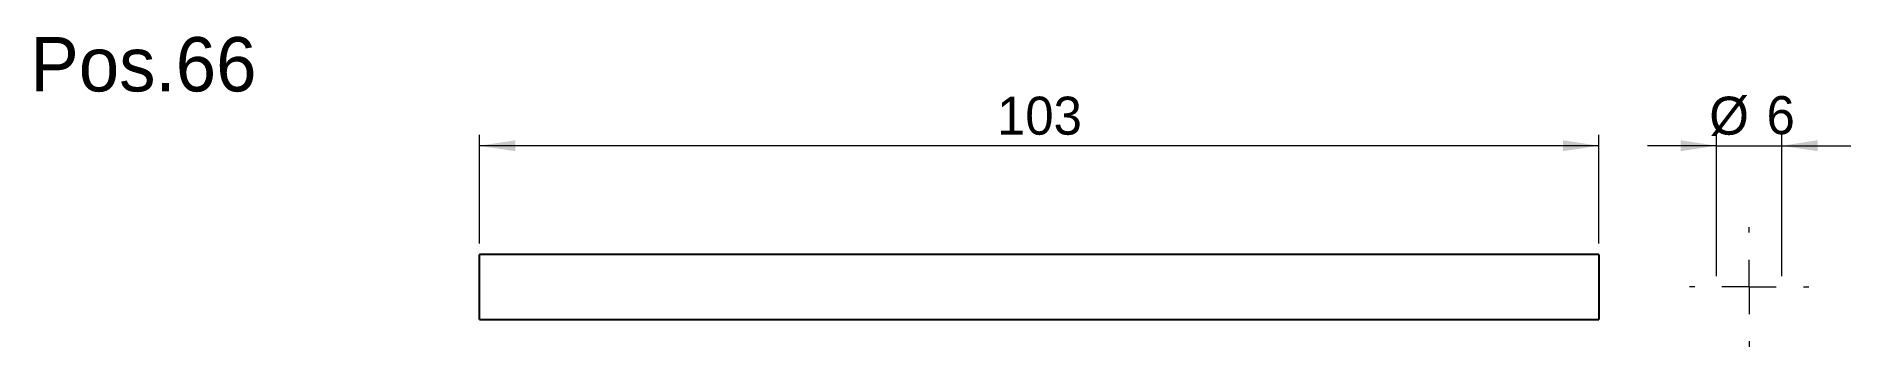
# Model space of a CAD drawing. Header units: metres. Extents: x 182 to 349, y 212 to 240.
import ezdxf

# ---------------------------------------------------------------- set-up
doc = ezdxf.new("R2010")
doc.units = ezdxf.units.M
doc.dimstyles.get("Standard").update_dxf_attribs({"dimtxt": 2.5, "dimasz": 2.5, "dimexe": 1.25, "dimexo": 0.625, "dimtad": 1, "dimcen": 2.5, "dimazin": 3, "dimtfac": 1, "dimtmove": 0, "dimatfit": 3})

# ---------------------------------------------------------------- blocks, each defined once
blk = doc.blocks.new('*D1')
at = {"color": 7, "linetype": 'Continuous', "lineweight": 18}
for p, q in [((222.52, 221.1), (222.52, 231.1)), ((325.52, 221.1), (325.52, 231.1)), ((325.52, 230.1), (222.52, 230.1))]:
    blk.add_line(p, q, dxfattribs=at)
for points in [[(222.52, 230.1), (225.82, 229.6), (225.82, 230.61)], [(325.52, 230.1), (322.22, 230.61), (322.22, 229.6)]]:
    blk.add_solid(points, dxfattribs=at)
at = {"color": 7, "linetype": 'Continuous', "lineweight": 18, "insert": (270.14, 234.62), "char_height": 3.5, "attachment_point": 1}
blk.add_mtext('103', dxfattribs=at)
blk = doc.blocks.new('*D2')
at = {"color": 7, "linetype": 'Continuous', "lineweight": 18}
for p, q in [((336.35, 218.1), (336.35, 231.1)), ((342.35, 218.1), (342.35, 231.1)), ((336.35, 230.1), (330, 230.1)), ((336.35, 230.1), (342.35, 230.1)), ((342.35, 230.1), (348.7, 230.1))]:
    blk.add_line(p, q, dxfattribs=at)
for points in [[(336.35, 230.1), (333.05, 230.61), (333.05, 229.6)], [(342.35, 230.1), (345.66, 229.6), (345.66, 230.61)]]:
    blk.add_solid(points, dxfattribs=at)
at = {"color": 7, "linetype": 'Continuous', "lineweight": 18, "char_height": 3.5, "attachment_point": 1}
for s, insert in [('%%c', (335.69, 234.62)), ('6', (340.96, 234.67))]:
    blk.add_mtext(s, dxfattribs=dict(at, insert=insert))
blk = doc.blocks.new('SW_CENTERMARKSYMBOL_1')
at = {"color": 0, "linetype": 'Continuous', "lineweight": 0}
for p, q in [((0, 5), (0, 5.5)), ((0, 0), (0, 2.5)), ((-5, 0), (-5.5, 0)), ((0, 0), (-2.5, 0)), ((0, 0), (0, -2.5)), ((0, 0), (2.5, 0)), ((5, 0), (5.5, 0)), ((0, -5), (0, -5.5))]:
    blk.add_line(p, q, dxfattribs=at)

msp = doc.modelspace()

# ---------------------------------------------------------------- linework, layer by layer
at = {"color": 7, "linetype": 'Continuous', "lineweight": 25}
for p, q in [((325.518, 220.103), (222.518, 220.103)), ((222.518, 217.103), (222.518, 220.103)), ((325.518, 220.103), (325.518, 214.103)), ((222.518, 214.103), (222.518, 217.103)), ((222.518, 214.103), (325.518, 214.103))]:
    msp.add_line(p, q, dxfattribs=at)

# ---------------------------------------------------------------- block references
at = {"color": 7, "linetype": 'Continuous', "lineweight": 0}
msp.add_blockref('SW_CENTERMARKSYMBOL_1', (339.353, 217.103), dxfattribs=at)

# ---------------------------------------------------------------- texts
at = {"insert": (181.177, 240.103), "char_height": 5, "attachment_point": 1}
msp.add_mtext('Pos.66', dxfattribs=at)

# ---------------------------------------------------------------- dimensions: what is measured, and where the dimension line sits
at = {"color": 7, "linetype": 'Continuous', "lineweight": 18}
dim = msp.add_linear_dim(base=(222.518, 230.103), p1=(325.518, 220.103), p2=(222.518, 220.103), dimstyle='Standard', dxfattribs=at)
dim.commit()
dim.dimension.update_dxf_attribs({"geometry": '*D1', "text_midpoint": (274.018, 230.103), "dimtype": 160})
dim = msp.add_linear_dim(base=(342.353, 230.103), p1=(336.353, 217.103), p2=(342.353, 217.103), text='%%c<>', dimstyle='Standard', dxfattribs=at)
dim.commit()
dim.dimension.update_dxf_attribs({"geometry": '*D2', "text_midpoint": (339.618, 230.103), "dimtype": 160})

doc.saveas('drawing.dxf')
